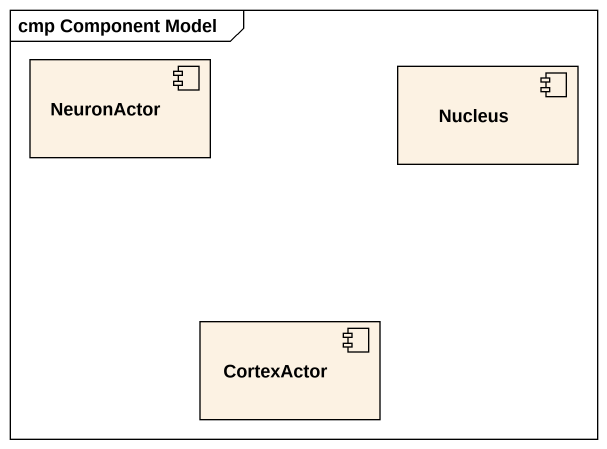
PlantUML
@startuml
mainframe cmp Component Model
component NeuronActor
component Nucleus
component CortexActor
@enduml
